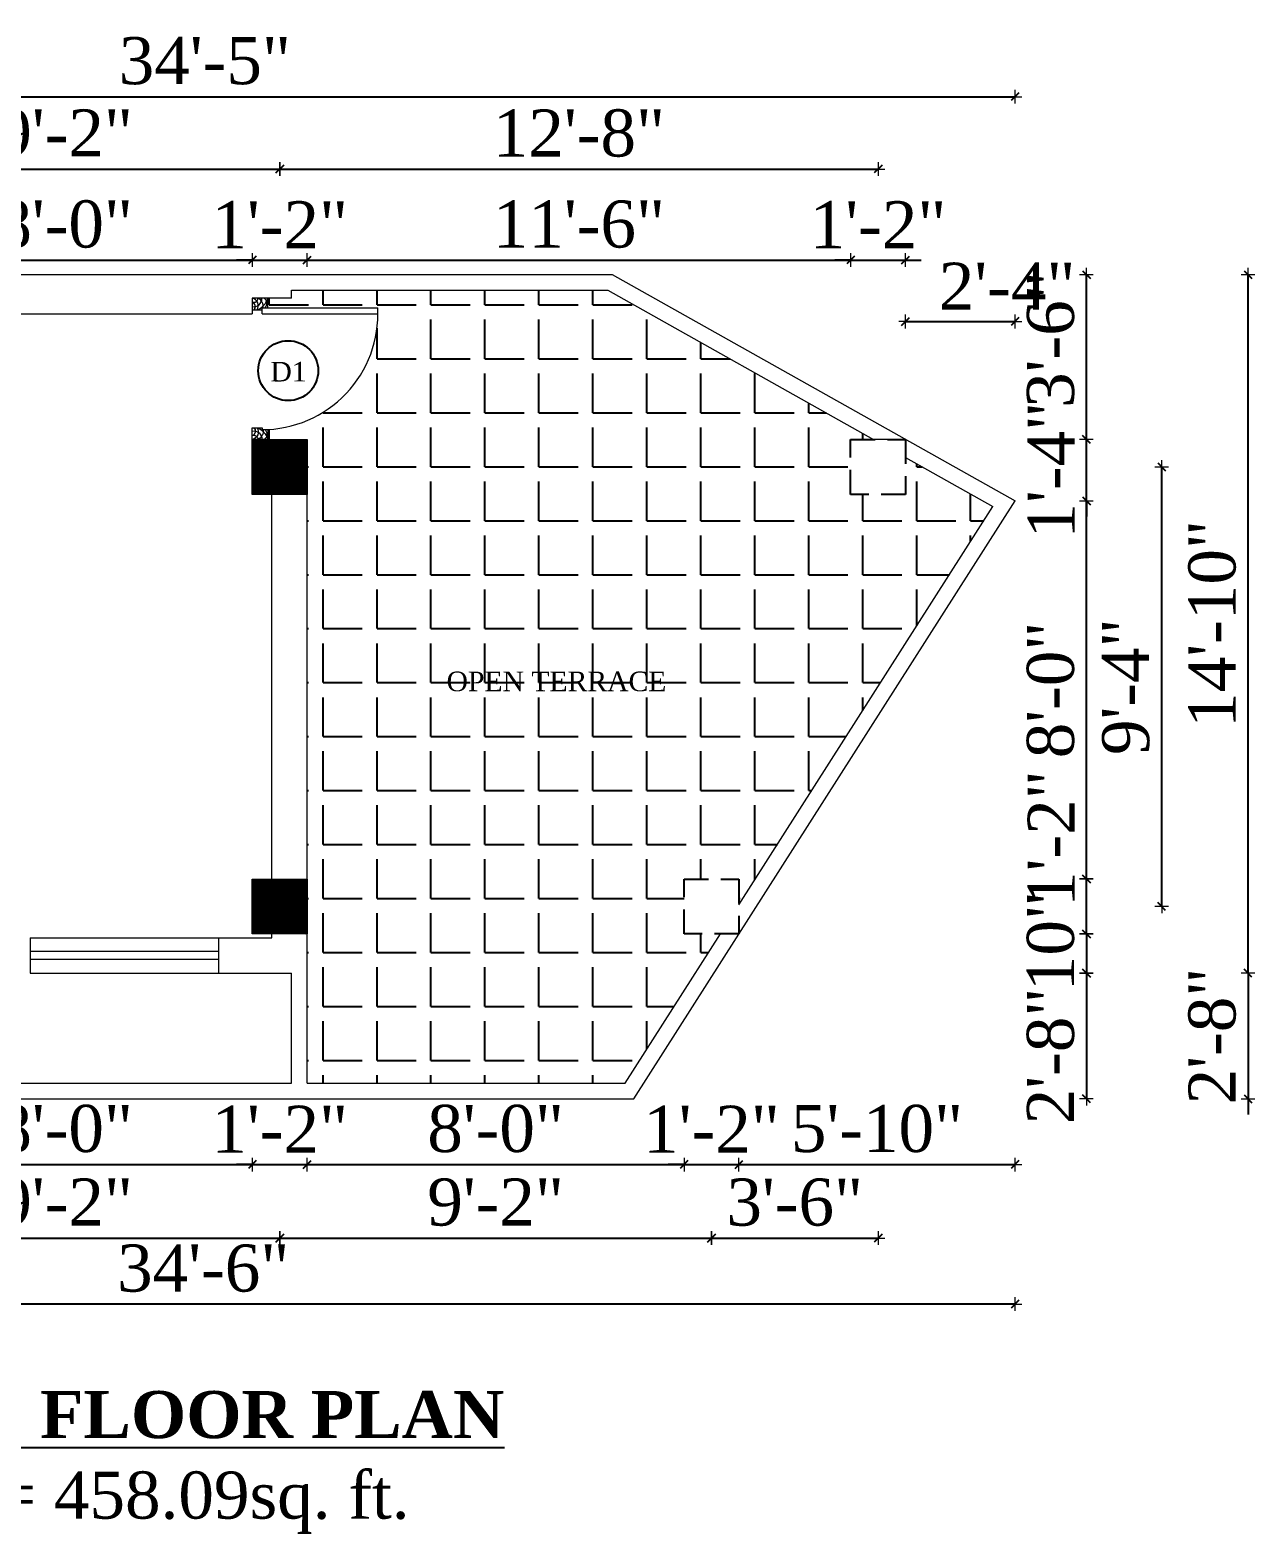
# Model space of a CAD drawing. Header units: inches. Extents: x 4069 to 291496, y -47643 to 12535.
# Drawn here: x 30146 to 30458.1, y 3113.9 to 3497.1 of the extents above; entities that cross this region are included whole.
import ezdxf

# ---------------------------------------------------------------- set-up
doc = ezdxf.new("R2010")
doc.units = ezdxf.units.IN
doc.header["$LTSCALE"] = 5
doc.header["$MEASUREMENT"] = 0
doc.linetypes.add('HIDDEN', pattern=[0.375, 0.25, -0.125])
for name, color, linetype, lineweight in [('A-WALL', 7, 'Continuous', 9), ('Dimension', 7, 'Continuous', 18), ('DOOR', 62, 'Continuous', 0)]:
    doc.layers.add(name, color=color, linetype=linetype, lineweight=lineweight)
doc.layers.add('dim line', color=7, linetype='Continuous', lineweight=15, true_color=0xfab2b2)
doc.layers.add('TEXT', color=6, linetype='Continuous')
doc.layers.add('WALL', color=7, linetype='Continuous')
doc.styles.add('ordinary', font='times.ttf')
doc.dimstyles.new('Copy of 96', dxfattribs={"dimtxt": 7, "dimasz": 4, "dimexe": 0.5, "dimexo": 0.5, "dimgap": 3, "dimtad": 1, "dimdec": 1, "dimzin": 11, "dimdsep": 46, "dimlunit": 4, "dimtxsty": 'ordinary', "dimblk": 'OBLIQUE', "dimcen": 0.09, "dimse1": 1, "dimse2": 1, "dimclrt": 6, "dimazin": 0, "dimtfac": 1, "dimtdec": 1, "dimtix": 1, "dimtmove": 2, "dimatfit": 3, "dimldrblk": 'leader', "dimfxl": 0.5, "dimfxlon": 1, "dimtolj": 1, "dimtzin": 0, "dimarcsym": 0})
pattern_1 = [(45, (5670.89868, 1777.10564), (-0.08838834765, 0.08838834765), [])]

# ---------------------------------------------------------------- blocks, each defined once
blk = doc.blocks.new('oblique')
at = {"color": 0, "lineweight": -2}
blk.add_line((0.25, 0.25), (-0.25, -0.25), dxfattribs=at)
at = {"layer": 'dim line', "lineweight": 9}
for p, q in [((-0.4375, 0), (0.4375, 0)), ((0, 0.4375), (0, -0.4375))]:
    blk.add_line(p, q, dxfattribs=at)
blk = doc.blocks.new('*D662')
at = {"layer": 'A-WALL', "color": 0, "lineweight": -2, "ltscale": 5, "transparency": 16777216}
blk.add_line((30106.98, 3208.07), (30202.6, 3208.07), dxfattribs=at)
at = {"layer": 'Defpoints', "color": 0, "ltscale": 5, "transparency": 16777216}
for p in [(30106.98, 3266.83, -58.17), (30202.6, 3266.83, -58.17), (30202.6, 3208.07)]:
    blk.add_point(p, dxfattribs=at)
at = {"layer": 'A-WALL', "color": 0, "lineweight": -2, "ltscale": 5, "transparency": 16777216, "xscale": 4, "yscale": 4, "zscale": 4, "rotation": 180}
blk.add_blockref('oblique', (30106.98, 3208.07), dxfattribs=at)
at = {"layer": 'A-WALL', "color": 0, "lineweight": -2, "ltscale": 5, "transparency": 16777216, "xscale": 4, "yscale": 4, "zscale": 4}
blk.add_blockref('oblique', (30202.6, 3208.07), dxfattribs=at)
at = {"layer": 'A-WALL', "color": 6, "ltscale": 5, "transparency": 16777216, "insert": (30154.79, 3217.17), "char_height": 12, "attachment_point": 5, "style": 'ordinary'}
blk.add_mtext('\\A1;8\'-0"', dxfattribs=at)
blk = doc.blocks.new('_OBLIQUE')
at = {"color": 0, "linetype": 'ByBlock'}
blk.add_line((-0.5, -0.5), (0.5, 0.5), dxfattribs=at)
blk = doc.blocks.new('leader')
at = {"layer": 'Dimension'}
for p, q in [((0, -4.328), (0, 4.328)), ((-4.424, 0), (4.424, 0))]:
    blk.add_line(p, q, dxfattribs=at)
blk = doc.blocks.new('*D663')
at = {"layer": 'A-WALL', "color": 0, "lineweight": -2, "ltscale": 5, "transparency": 16777216}
for p, q in [((30202.6, 3208.07), (30198.6, 3208.07)), ((30202.6, 3208.07), (30216.6, 3208.07)), ((30216.6, 3208.07), (30220.6, 3208.07))]:
    blk.add_line(p, q, dxfattribs=at)
at = {"layer": 'Defpoints', "color": 0, "ltscale": 5, "transparency": 16777216}
for p in [(30202.6, 3266.83, -58.17), (30216.6, 3266.83, -58.17), (30216.6, 3208.07)]:
    blk.add_point(p, dxfattribs=at)
at = {"layer": 'A-WALL', "color": 0, "lineweight": -2, "ltscale": 5, "transparency": 16777216, "xscale": 4, "yscale": 4, "zscale": 4}
blk.add_blockref('oblique', (30202.6, 3208.07), dxfattribs=at)
at = {"layer": 'A-WALL', "color": 0, "lineweight": -2, "ltscale": 5, "transparency": 16777216, "xscale": 4, "yscale": 4, "zscale": 4, "rotation": 180}
blk.add_blockref('oblique', (30216.6, 3208.07), dxfattribs=at)
at = {"layer": 'A-WALL', "color": 6, "ltscale": 5, "transparency": 16777216, "insert": (30209.6, 3217.07), "char_height": 12, "attachment_point": 5, "style": 'ordinary'}
blk.add_mtext('\\A1;1\'-2"', dxfattribs=at)
blk = doc.blocks.new('*D664')
at = {"layer": 'A-WALL', "color": 0, "lineweight": -2, "ltscale": 5, "transparency": 16777216}
blk.add_line((30216.6, 3208.07), (30312.6, 3208.07), dxfattribs=at)
at = {"layer": 'Defpoints', "color": 0, "ltscale": 5, "transparency": 16777216}
for p in [(30216.6, 3266.83, -58.17), (30312.6, 3266.83), (30312.6, 3208.07)]:
    blk.add_point(p, dxfattribs=at)
at = {"layer": 'A-WALL', "color": 0, "lineweight": -2, "ltscale": 5, "transparency": 16777216, "xscale": 4, "yscale": 4, "zscale": 4, "rotation": 180}
blk.add_blockref('oblique', (30216.6, 3208.07), dxfattribs=at)
at = {"layer": 'A-WALL', "color": 0, "lineweight": -2, "ltscale": 5, "transparency": 16777216, "xscale": 4, "yscale": 4, "zscale": 4}
blk.add_blockref('oblique', (30312.6, 3208.07), dxfattribs=at)
at = {"layer": 'A-WALL', "color": 6, "ltscale": 5, "transparency": 16777216, "insert": (30264.6, 3217.17), "char_height": 12, "attachment_point": 5, "style": 'ordinary'}
blk.add_mtext('\\A1;8\'-0"', dxfattribs=at)
blk = doc.blocks.new('*D665')
at = {"layer": 'A-WALL', "color": 0, "lineweight": -2, "ltscale": 5, "transparency": 16777216}
for p, q in [((30312.6, 3208.07), (30308.6, 3208.07)), ((30312.6, 3208.07), (30326.6, 3208.07)), ((30326.6, 3208.07), (30330.6, 3208.07))]:
    blk.add_line(p, q, dxfattribs=at)
at = {"layer": 'Defpoints', "color": 0, "ltscale": 5, "transparency": 16777216}
for p in [(30312.6, 3266.83), (30326.6, 3266.83, -58.17), (30326.6, 3208.07)]:
    blk.add_point(p, dxfattribs=at)
at = {"layer": 'A-WALL', "color": 0, "lineweight": -2, "ltscale": 5, "transparency": 16777216, "xscale": 4, "yscale": 4, "zscale": 4}
blk.add_blockref('oblique', (30312.6, 3208.07), dxfattribs=at)
at = {"layer": 'A-WALL', "color": 0, "lineweight": -2, "ltscale": 5, "transparency": 16777216, "xscale": 4, "yscale": 4, "zscale": 4, "rotation": 180}
blk.add_blockref('oblique', (30326.6, 3208.07), dxfattribs=at)
at = {"layer": 'A-WALL', "color": 6, "ltscale": 5, "transparency": 16777216, "insert": (30319.6, 3217.07), "char_height": 12, "attachment_point": 5, "style": 'ordinary'}
blk.add_mtext('\\A1;1\'-2"', dxfattribs=at)
blk = doc.blocks.new('*D666')
at = {"layer": 'A-WALL', "color": 0, "lineweight": -2, "ltscale": 5, "transparency": 16777216}
blk.add_line((30099.98, 3189.32), (30209.6, 3189.32), dxfattribs=at)
at = {"layer": 'Defpoints', "color": 0, "ltscale": 5, "transparency": 16777216}
for p in [(30099.98, 3273.83, -58.17), (30209.6, 3273.83, -58.17), (30209.6, 3189.32)]:
    blk.add_point(p, dxfattribs=at)
at = {"layer": 'A-WALL', "color": 0, "lineweight": -2, "ltscale": 5, "transparency": 16777216, "xscale": 4, "yscale": 4, "zscale": 4, "rotation": 180}
blk.add_blockref('oblique', (30099.98, 3189.32), dxfattribs=at)
at = {"layer": 'A-WALL', "color": 0, "lineweight": -2, "ltscale": 5, "transparency": 16777216, "xscale": 4, "yscale": 4, "zscale": 4}
blk.add_blockref('oblique', (30209.6, 3189.32), dxfattribs=at)
at = {"layer": 'A-WALL', "color": 6, "ltscale": 5, "transparency": 16777216, "insert": (30154.79, 3198.44), "char_height": 12, "attachment_point": 5, "style": 'ordinary'}
blk.add_mtext('\\A1;9\'-2"', dxfattribs=at)
blk = doc.blocks.new('*D667')
at = {"layer": 'A-WALL', "color": 0, "lineweight": -2, "ltscale": 5, "transparency": 16777216}
blk.add_line((30209.6, 3189.32), (30319.6, 3189.32), dxfattribs=at)
at = {"layer": 'Defpoints', "color": 0, "ltscale": 5, "transparency": 16777216}
for p in [(30209.6, 3273.83, -58.17), (30319.6, 3273.83, -58.17), (30319.6, 3189.32)]:
    blk.add_point(p, dxfattribs=at)
at = {"layer": 'A-WALL', "color": 0, "lineweight": -2, "ltscale": 5, "transparency": 16777216, "xscale": 4, "yscale": 4, "zscale": 4, "rotation": 180}
blk.add_blockref('oblique', (30209.6, 3189.32), dxfattribs=at)
at = {"layer": 'A-WALL', "color": 0, "lineweight": -2, "ltscale": 5, "transparency": 16777216, "xscale": 4, "yscale": 4, "zscale": 4}
blk.add_blockref('oblique', (30319.6, 3189.32), dxfattribs=at)
at = {"layer": 'A-WALL', "color": 6, "ltscale": 5, "transparency": 16777216, "insert": (30264.6, 3198.44), "char_height": 12, "attachment_point": 5, "style": 'ordinary'}
blk.add_mtext('\\A1;9\'-2"', dxfattribs=at)
blk = doc.blocks.new('*D551')
at = {"layer": 'A-WALL', "color": 0, "lineweight": -2, "ltscale": 5, "transparency": 16777216}
blk.add_line((30396.93, 3172.51), (29983.26, 3172.51), dxfattribs=at)
at = {"layer": 'Defpoints', "color": 0, "ltscale": 5, "transparency": 16777216}
for p in [(30396.93, 3377.17, -58), (29983.26, 3266.83, -58.17), (29983.26, 3172.51)]:
    blk.add_point(p, dxfattribs=at)
at = {"layer": 'A-WALL', "color": 0, "lineweight": -2, "ltscale": 5, "transparency": 16777216, "xscale": 4, "yscale": 4, "zscale": 4, "rotation": 180}
blk.add_blockref('oblique', (29983.26, 3172.51), dxfattribs=at)
at = {"layer": 'A-WALL', "color": 0, "lineweight": -2, "ltscale": 5, "transparency": 16777216, "xscale": 4, "yscale": 4, "zscale": 4}
blk.add_blockref('oblique', (30396.93, 3172.51), dxfattribs=at)
at = {"layer": 'A-WALL', "color": 6, "ltscale": 5, "transparency": 16777216, "insert": (30190.1, 3181.61), "char_height": 12, "attachment_point": 5, "style": 'ordinary'}
blk.add_mtext('\\A1;34\'-6"', dxfattribs=at)
blk = doc.blocks.new('*D670')
at = {"layer": 'A-WALL', "color": 0, "lineweight": -2, "ltscale": 5, "transparency": 16777216}
blk.add_line((30106.98, 3438.54), (30202.6, 3438.54), dxfattribs=at)
at = {"layer": 'Defpoints', "color": 0, "ltscale": 5, "transparency": 16777216}
for p in [(30202.6, 3438.54), (30106.98, 3392.83, -58.17), (30202.6, 3392.83, -58.17)]:
    blk.add_point(p, dxfattribs=at)
at = {"layer": 'A-WALL', "color": 0, "lineweight": -2, "ltscale": 5, "transparency": 16777216, "xscale": 4, "yscale": 4, "zscale": 4, "rotation": 180}
blk.add_blockref('oblique', (30106.98, 3438.54), dxfattribs=at)
at = {"layer": 'A-WALL', "color": 0, "lineweight": -2, "ltscale": 5, "transparency": 16777216, "xscale": 4, "yscale": 4, "zscale": 4}
blk.add_blockref('oblique', (30202.6, 3438.54), dxfattribs=at)
at = {"layer": 'A-WALL', "color": 6, "ltscale": 5, "transparency": 16777216, "insert": (30154.79, 3447.64), "char_height": 12, "attachment_point": 5, "style": 'ordinary'}
blk.add_mtext('\\A1;8\'-0"', dxfattribs=at)
blk = doc.blocks.new('*D671')
at = {"layer": 'A-WALL', "color": 0, "lineweight": -2, "ltscale": 5, "transparency": 16777216}
for p, q in [((30202.6, 3438.54), (30198.6, 3438.54)), ((30202.6, 3438.54), (30216.6, 3438.54)), ((30216.6, 3438.54), (30220.6, 3438.54))]:
    blk.add_line(p, q, dxfattribs=at)
at = {"layer": 'Defpoints', "color": 0, "ltscale": 5, "transparency": 16777216}
for p in [(30216.6, 3438.54), (30202.6, 3392.83, -58.17), (30216.6, 3392.83, -58.17)]:
    blk.add_point(p, dxfattribs=at)
at = {"layer": 'A-WALL', "color": 0, "lineweight": -2, "ltscale": 5, "transparency": 16777216, "xscale": 4, "yscale": 4, "zscale": 4}
blk.add_blockref('oblique', (30202.6, 3438.54), dxfattribs=at)
at = {"layer": 'A-WALL', "color": 0, "lineweight": -2, "ltscale": 5, "transparency": 16777216, "xscale": 4, "yscale": 4, "zscale": 4, "rotation": 180}
blk.add_blockref('oblique', (30216.6, 3438.54), dxfattribs=at)
at = {"layer": 'A-WALL', "color": 6, "ltscale": 5, "transparency": 16777216, "insert": (30209.6, 3447.54), "char_height": 12, "attachment_point": 5, "style": 'ordinary'}
blk.add_mtext('\\A1;1\'-2"', dxfattribs=at)
blk = doc.blocks.new('*D553')
at = {"layer": 'A-WALL', "color": 0, "lineweight": -2, "ltscale": 5, "transparency": 16777216}
blk.add_line((30216.6, 3438.54), (30355.05, 3438.54), dxfattribs=at)
at = {"layer": 'Defpoints', "color": 0, "ltscale": 5, "transparency": 16777216}
for p in [(30355.05, 3438.54), (30216.6, 3392.83, -58.17), (30355.05, 3392.83, -58.17)]:
    blk.add_point(p, dxfattribs=at)
at = {"layer": 'A-WALL', "color": 0, "lineweight": -2, "ltscale": 5, "transparency": 16777216, "xscale": 4, "yscale": 4, "zscale": 4, "rotation": 180}
blk.add_blockref('oblique', (30216.6, 3438.54), dxfattribs=at)
at = {"layer": 'A-WALL', "color": 0, "lineweight": -2, "ltscale": 5, "transparency": 16777216, "xscale": 4, "yscale": 4, "zscale": 4}
blk.add_blockref('oblique', (30355.05, 3438.54), dxfattribs=at)
at = {"layer": 'A-WALL', "color": 6, "ltscale": 5, "transparency": 16777216, "insert": (30285.82, 3447.64), "char_height": 12, "attachment_point": 5, "style": 'ordinary'}
blk.add_mtext('\\A1;11\'-6"', dxfattribs=at)
blk = doc.blocks.new('*D672')
at = {"layer": 'A-WALL', "color": 0, "lineweight": -2, "ltscale": 5, "transparency": 16777216}
for p, q in [((30355.05, 3438.54), (30351.05, 3438.54)), ((30355.05, 3438.54), (30369.05, 3438.54)), ((30369.05, 3438.54), (30373.05, 3438.54))]:
    blk.add_line(p, q, dxfattribs=at)
at = {"layer": 'Defpoints', "color": 0, "ltscale": 5, "transparency": 16777216}
for p in [(30369.05, 3438.54), (30355.05, 3392.83, -58.17), (30369.05, 3392.83, -58.17)]:
    blk.add_point(p, dxfattribs=at)
at = {"layer": 'A-WALL', "color": 0, "lineweight": -2, "ltscale": 5, "transparency": 16777216, "xscale": 4, "yscale": 4, "zscale": 4}
blk.add_blockref('oblique', (30355.05, 3438.54), dxfattribs=at)
at = {"layer": 'A-WALL', "color": 0, "lineweight": -2, "ltscale": 5, "transparency": 16777216, "xscale": 4, "yscale": 4, "zscale": 4, "rotation": 180}
blk.add_blockref('oblique', (30369.05, 3438.54), dxfattribs=at)
at = {"layer": 'A-WALL', "color": 6, "ltscale": 5, "transparency": 16777216, "insert": (30362.05, 3447.54), "char_height": 12, "attachment_point": 5, "style": 'ordinary'}
blk.add_mtext('\\A1;1\'-2"', dxfattribs=at)
blk = doc.blocks.new('*D673')
at = {"layer": 'A-WALL', "color": 0, "lineweight": -2, "ltscale": 5, "transparency": 16777216}
blk.add_line((30099.98, 3461.73), (30209.6, 3461.73), dxfattribs=at)
at = {"layer": 'Defpoints', "color": 0, "ltscale": 5, "transparency": 16777216}
for p in [(30209.6, 3461.73), (30099.98, 3385.83, -58.17), (30209.6, 3385.83, -58.17)]:
    blk.add_point(p, dxfattribs=at)
at = {"layer": 'A-WALL', "color": 0, "lineweight": -2, "ltscale": 5, "transparency": 16777216, "xscale": 4, "yscale": 4, "zscale": 4, "rotation": 180}
blk.add_blockref('oblique', (30099.98, 3461.73), dxfattribs=at)
at = {"layer": 'A-WALL', "color": 0, "lineweight": -2, "ltscale": 5, "transparency": 16777216, "xscale": 4, "yscale": 4, "zscale": 4}
blk.add_blockref('oblique', (30209.6, 3461.73), dxfattribs=at)
at = {"layer": 'A-WALL', "color": 6, "ltscale": 5, "transparency": 16777216, "insert": (30154.79, 3470.85), "char_height": 12, "attachment_point": 5, "style": 'ordinary'}
blk.add_mtext('\\A1;9\'-2"', dxfattribs=at)
blk = doc.blocks.new('*D674')
at = {"layer": 'A-WALL', "color": 0, "lineweight": -2, "ltscale": 5, "transparency": 16777216}
blk.add_line((30209.6, 3461.73), (30362.05, 3461.73), dxfattribs=at)
at = {"layer": 'Defpoints', "color": 0, "ltscale": 5, "transparency": 16777216}
for p in [(30362.05, 3461.73), (30209.6, 3385.83, -58.17), (30362.05, 3385.83, -58.17)]:
    blk.add_point(p, dxfattribs=at)
at = {"layer": 'A-WALL', "color": 0, "lineweight": -2, "ltscale": 5, "transparency": 16777216, "xscale": 4, "yscale": 4, "zscale": 4, "rotation": 180}
blk.add_blockref('oblique', (30209.6, 3461.73), dxfattribs=at)
at = {"layer": 'A-WALL', "color": 0, "lineweight": -2, "ltscale": 5, "transparency": 16777216, "xscale": 4, "yscale": 4, "zscale": 4}
blk.add_blockref('oblique', (30362.05, 3461.73), dxfattribs=at)
at = {"layer": 'A-WALL', "color": 6, "ltscale": 5, "transparency": 16777216, "insert": (30285.82, 3470.83), "char_height": 12, "attachment_point": 5, "style": 'ordinary'}
blk.add_mtext('\\A1;12\'-8"', dxfattribs=at)
blk = doc.blocks.new('*D555')
at = {"layer": 'A-WALL', "color": 0, "lineweight": -2, "ltscale": 5, "transparency": 16777216}
blk.add_line((29984.09, 3480.16), (30396.93, 3480.16), dxfattribs=at)
at = {"layer": 'Defpoints', "color": 0, "ltscale": 5, "transparency": 16777216}
for p in [(30396.93, 3480.16), (29984.09, 3392.83, -58.17), (30396.93, 3377.17, -58)]:
    blk.add_point(p, dxfattribs=at)
at = {"layer": 'A-WALL', "color": 0, "lineweight": -2, "ltscale": 5, "transparency": 16777216, "xscale": 4, "yscale": 4, "zscale": 4, "rotation": 180}
blk.add_blockref('oblique', (29984.09, 3480.16), dxfattribs=at)
at = {"layer": 'A-WALL', "color": 0, "lineweight": -2, "ltscale": 5, "transparency": 16777216, "xscale": 4, "yscale": 4, "zscale": 4}
blk.add_blockref('oblique', (30396.93, 3480.16), dxfattribs=at)
at = {"layer": 'A-WALL', "color": 6, "ltscale": 5, "transparency": 16777216, "insert": (30190.51, 3489.27), "char_height": 12, "attachment_point": 5, "style": 'ordinary'}
blk.add_mtext('\\A1;34\'-5"', dxfattribs=at)
blk = doc.blocks.new('*D653')
at = {"layer": 'A-WALL', "color": 0, "lineweight": -2, "ltscale": 5, "transparency": 16777216}
blk.add_line((30369.05, 3422.88), (30396.93, 3422.88), dxfattribs=at)
at = {"layer": 'Defpoints', "color": 0, "ltscale": 5, "transparency": 16777216}
for p in [(30396.93, 3422.88), (30369.05, 3392.83, -58.17), (30396.93, 3377.17)]:
    blk.add_point(p, dxfattribs=at)
at = {"layer": 'A-WALL', "color": 0, "lineweight": -2, "ltscale": 5, "transparency": 16777216, "xscale": 4, "yscale": 4, "zscale": 4, "rotation": 180}
blk.add_blockref('oblique', (30369.05, 3422.88), dxfattribs=at)
at = {"layer": 'A-WALL', "color": 0, "lineweight": -2, "ltscale": 5, "transparency": 16777216, "xscale": 4, "yscale": 4, "zscale": 4}
blk.add_blockref('oblique', (30396.93, 3422.88), dxfattribs=at)
at = {"layer": 'A-WALL', "color": 6, "ltscale": 5, "transparency": 16777216, "insert": (30394.93, 3431.88), "char_height": 12, "attachment_point": 5, "style": 'ordinary'}
blk.add_mtext('\\A1;2\'-4"', dxfattribs=at)
blk = doc.blocks.new('*D654')
at = {"layer": 'A-WALL', "color": 0, "lineweight": -2, "ltscale": 5, "transparency": 16777216}
blk.add_line((30326.6, 3208.07), (30396.93, 3208.07), dxfattribs=at)
at = {"layer": 'Defpoints', "color": 0, "ltscale": 5, "transparency": 16777216}
for p in [(30396.93, 3377.17, -116.34), (30326.6, 3266.83, -58.17), (30396.93, 3208.07)]:
    blk.add_point(p, dxfattribs=at)
at = {"layer": 'A-WALL', "color": 0, "lineweight": -2, "ltscale": 5, "transparency": 16777216, "xscale": 4, "yscale": 4, "zscale": 4, "rotation": 180}
blk.add_blockref('oblique', (30326.6, 3208.07), dxfattribs=at)
at = {"layer": 'A-WALL', "color": 0, "lineweight": -2, "ltscale": 5, "transparency": 16777216, "xscale": 4, "yscale": 4, "zscale": 4}
blk.add_blockref('oblique', (30396.93, 3208.07), dxfattribs=at)
at = {"layer": 'A-WALL', "color": 6, "ltscale": 5, "transparency": 16777216, "insert": (30361.77, 3217.17), "char_height": 12, "attachment_point": 5, "style": 'ordinary'}
blk.add_mtext('\\A1;5\'-10"', dxfattribs=at)
blk = doc.blocks.new('*D540')
at = {"layer": 'A-WALL', "color": 0, "lineweight": -2, "ltscale": 5, "transparency": 16777216}
blk.add_line((30415.14, 3266.83), (30415.14, 3280.83), dxfattribs=at)
at = {"layer": 'Defpoints', "color": 0, "ltscale": 5, "transparency": 16777216}
for p in [(30326.6, 3280.83, -58.17), (30415.14, 3280.83), (30326.6, 3266.83, -58.17)]:
    blk.add_point(p, dxfattribs=at)
at = {"layer": 'A-WALL', "color": 0, "lineweight": -2, "ltscale": 5, "transparency": 16777216, "xscale": 4, "yscale": 4, "zscale": 4}
for p, rotation in [((30415.14, 3280.83), 90), ((30415.14, 3266.83), 270)]:
    blk.add_blockref('oblique', p, dxfattribs=dict(at, rotation=rotation))
at = {"layer": 'A-WALL', "color": 6, "ltscale": 5, "transparency": 16777216, "insert": (30406.14, 3291.13), "char_height": 12, "attachment_point": 5, "rotation": 90, "style": 'ordinary'}
blk.add_mtext('\\A1;1\'-2"', dxfattribs=at)
blk = doc.blocks.new('*D541')
at = {"layer": 'A-WALL', "color": 0, "lineweight": -2, "ltscale": 5, "transparency": 16777216}
blk.add_line((30456.31, 3256.83), (30456.31, 3434.83), dxfattribs=at)
at = {"layer": 'Defpoints', "color": 0, "ltscale": 5, "transparency": 16777216}
for p in [(30294.27, 3434.83, -58.17), (30456.31, 3434.83), (30320.22, 3256.83, -58.17)]:
    blk.add_point(p, dxfattribs=at)
at = {"layer": 'A-WALL', "color": 0, "lineweight": -2, "ltscale": 5, "transparency": 16777216, "xscale": 4, "yscale": 4, "zscale": 4}
for p, rotation in [((30456.31, 3434.83), 90), ((30456.31, 3256.83), 270)]:
    blk.add_blockref('oblique', p, dxfattribs=dict(at, rotation=rotation))
at = {"layer": 'A-WALL', "color": 6, "ltscale": 5, "transparency": 16777216, "insert": (30447.21, 3345.83), "char_height": 12, "attachment_point": 5, "rotation": 90, "style": 'ordinary'}
blk.add_mtext('\\A1;14\'-10"', dxfattribs=at)
blk = doc.blocks.new('*D542')
at = {"layer": 'A-WALL', "color": 0, "lineweight": -2, "ltscale": 5, "transparency": 16777216}
blk.add_line((30415.14, 3280.83), (30415.14, 3377.17), dxfattribs=at)
at = {"layer": 'Defpoints', "color": 0, "ltscale": 5, "transparency": 16777216}
for p in [(30396.93, 3377.17, -116.34), (30415.14, 3377.17), (30326.6, 3280.83, -58.17)]:
    blk.add_point(p, dxfattribs=at)
at = {"layer": 'A-WALL', "color": 0, "lineweight": -2, "ltscale": 5, "transparency": 16777216, "xscale": 4, "yscale": 4, "zscale": 4}
for p, rotation in [((30415.14, 3377.17), 90), ((30415.14, 3280.83), 270)]:
    blk.add_blockref('oblique', p, dxfattribs=dict(at, rotation=rotation))
at = {"layer": 'A-WALL', "color": 6, "ltscale": 5, "transparency": 16777216, "insert": (30406.04, 3329), "char_height": 12, "attachment_point": 5, "rotation": 90, "style": 'ordinary'}
blk.add_mtext('\\A1;8\'-0"', dxfattribs=at)
blk = doc.blocks.new('*D543')
at = {"layer": 'A-WALL', "color": 0, "lineweight": -2, "ltscale": 5, "transparency": 16777216}
for p, q in [((30415.14, 3392.83), (30415.14, 3396.83)), ((30415.14, 3377.17), (30415.14, 3392.83)), ((30415.14, 3377.17), (30415.14, 3373.17))]:
    blk.add_line(p, q, dxfattribs=at)
at = {"layer": 'Defpoints', "color": 0, "ltscale": 5, "transparency": 16777216}
for p in [(30369.05, 3392.83, -58.17), (30415.14, 3392.83), (30396.93, 3377.17, -116.34)]:
    blk.add_point(p, dxfattribs=at)
at = {"layer": 'A-WALL', "color": 0, "lineweight": -2, "ltscale": 5, "transparency": 16777216, "xscale": 4, "yscale": 4, "zscale": 4}
for p, rotation in [((30415.14, 3392.83), 270), ((30415.14, 3377.17), 90)]:
    blk.add_blockref('oblique', p, dxfattribs=dict(at, rotation=rotation))
at = {"layer": 'A-WALL', "color": 6, "ltscale": 5, "transparency": 16777216, "insert": (30406.14, 3385), "char_height": 12, "attachment_point": 5, "rotation": 90, "style": 'ordinary'}
blk.add_mtext('\\A1;1\'-4"', dxfattribs=at)
blk = doc.blocks.new('*D544')
at = {"layer": 'A-WALL', "color": 0, "lineweight": -2, "ltscale": 5, "transparency": 16777216}
blk.add_line((30415.14, 3266.83), (30415.14, 3256.83), dxfattribs=at)
at = {"layer": 'Defpoints', "color": 0, "ltscale": 5, "transparency": 16777216}
for p in [(30326.6, 3266.83, -58.17), (30320.22, 3256.83, -58), (30415.14, 3256.83)]:
    blk.add_point(p, dxfattribs=at)
at = {"layer": 'A-WALL', "color": 0, "lineweight": -2, "ltscale": 5, "transparency": 16777216, "xscale": 4, "yscale": 4, "zscale": 4}
for p, rotation in [((30415.14, 3266.83), 90), ((30415.14, 3256.83), 270)]:
    blk.add_blockref('oblique', p, dxfattribs=dict(at, rotation=rotation))
at = {"layer": 'A-WALL', "color": 6, "ltscale": 5, "transparency": 16777216, "insert": (30406.04, 3265.01), "char_height": 12, "attachment_point": 5, "rotation": 90, "style": 'ordinary'}
blk.add_mtext('\\A1;10"', dxfattribs=at)
blk = doc.blocks.new('*D546')
at = {"layer": 'A-WALL', "color": 0, "lineweight": -2, "ltscale": 5, "transparency": 16777216}
blk.add_line((30434.32, 3273.83), (30434.32, 3385.83), dxfattribs=at)
at = {"layer": 'Defpoints', "color": 0, "ltscale": 5, "transparency": 16777216}
for p in [(30362.05, 3385.83, -58.17), (30434.32, 3385.83), (30319.6, 3273.83, -58.17)]:
    blk.add_point(p, dxfattribs=at)
at = {"layer": 'A-WALL', "color": 0, "lineweight": -2, "ltscale": 5, "transparency": 16777216, "xscale": 4, "yscale": 4, "zscale": 4}
for p, rotation in [((30434.32, 3385.83), 90), ((30434.32, 3273.83), 270)]:
    blk.add_blockref('oblique', p, dxfattribs=dict(at, rotation=rotation))
at = {"layer": 'A-WALL', "color": 6, "ltscale": 5, "transparency": 16777216, "insert": (30425.2, 3329.83), "char_height": 12, "attachment_point": 5, "rotation": 90, "style": 'ordinary'}
blk.add_mtext('\\A1;9\'-4"', dxfattribs=at)
blk = doc.blocks.new('*D547')
at = {"layer": 'A-WALL', "color": 0, "lineweight": -2, "ltscale": 5, "transparency": 16777216}
blk.add_line((30415.14, 3392.83), (30415.14, 3434.83), dxfattribs=at)
at = {"layer": 'Defpoints', "color": 0, "ltscale": 5, "transparency": 16777216}
for p in [(30294.27, 3434.83, -58.17), (30415.14, 3434.83), (30369.05, 3392.83, -58.17)]:
    blk.add_point(p, dxfattribs=at)
at = {"layer": 'A-WALL', "color": 0, "lineweight": -2, "ltscale": 5, "transparency": 16777216, "xscale": 4, "yscale": 4, "zscale": 4}
for p, rotation in [((30415.14, 3434.83), 90), ((30415.14, 3392.83), 270)]:
    blk.add_blockref('oblique', p, dxfattribs=dict(at, rotation=rotation))
at = {"layer": 'A-WALL', "color": 6, "ltscale": 5, "transparency": 16777216, "insert": (30406.04, 3418.29), "char_height": 12, "attachment_point": 5, "rotation": 90, "style": 'ordinary'}
blk.add_mtext('\\A1;3\'-6"', dxfattribs=at)
blk = doc.blocks.new('*D657')
at = {"layer": 'A-WALL', "color": 0, "lineweight": -2, "ltscale": 5, "transparency": 16777216}
blk.add_line((30415.14, 3256.83), (30415.14, 3224.83), dxfattribs=at)
at = {"layer": 'Defpoints', "color": 0, "ltscale": 5, "transparency": 16777216}
for p in [(30320.22, 3256.83, -58), (30299.82, 3224.83), (30415.14, 3224.83)]:
    blk.add_point(p, dxfattribs=at)
at = {"layer": 'A-WALL', "color": 0, "lineweight": -2, "ltscale": 5, "transparency": 16777216, "xscale": 4, "yscale": 4, "zscale": 4}
for p, rotation in [((30415.14, 3256.83), 90), ((30415.14, 3224.83), 270)]:
    blk.add_blockref('oblique', p, dxfattribs=dict(at, rotation=rotation))
at = {"layer": 'A-WALL', "color": 6, "ltscale": 5, "transparency": 16777216, "insert": (30406.04, 3235.74), "char_height": 12, "attachment_point": 5, "rotation": 90, "style": 'ordinary'}
blk.add_mtext('\\A1;2\'-8"', dxfattribs=at)
blk = doc.blocks.new('*D548')
at = {"layer": 'A-WALL', "color": 0, "lineweight": -2, "ltscale": 5, "transparency": 16777216}
for p, q in [((30456.31, 3256.83), (30456.31, 3260.83)), ((30456.31, 3256.83), (30456.31, 3224.83)), ((30456.31, 3224.83), (30456.31, 3220.83))]:
    blk.add_line(p, q, dxfattribs=at)
at = {"layer": 'Defpoints', "color": 0, "ltscale": 5, "transparency": 16777216}
for p in [(30320.22, 3256.83, -58.17), (30299.82, 3224.83, -58), (30456.31, 3224.83)]:
    blk.add_point(p, dxfattribs=at)
at = {"layer": 'A-WALL', "color": 0, "lineweight": -2, "ltscale": 5, "transparency": 16777216, "xscale": 4, "yscale": 4, "zscale": 4}
for p, rotation in [((30456.31, 3256.83), 270), ((30456.31, 3224.83), 90)]:
    blk.add_blockref('oblique', p, dxfattribs=dict(at, rotation=rotation))
at = {"layer": 'A-WALL', "color": 6, "ltscale": 5, "transparency": 16777216, "insert": (30447.21, 3240.83), "char_height": 12, "attachment_point": 5, "rotation": 90, "style": 'ordinary'}
blk.add_mtext('\\A1;2\'-8"', dxfattribs=at)
blk = doc.blocks.new('*D658')
at = {"layer": 'A-WALL', "color": 0, "lineweight": -2, "ltscale": 5, "transparency": 16777216}
blk.add_line((30319.6, 3189.32), (30362.05, 3189.32), dxfattribs=at)
at = {"layer": 'Defpoints', "color": 0, "ltscale": 5, "transparency": 16777216}
for p in [(30362.05, 3385.83, -58.17), (30319.6, 3273.83, -58.17), (30362.05, 3189.32)]:
    blk.add_point(p, dxfattribs=at)
at = {"layer": 'A-WALL', "color": 0, "lineweight": -2, "ltscale": 5, "transparency": 16777216, "xscale": 4, "yscale": 4, "zscale": 4, "rotation": 180}
blk.add_blockref('oblique', (30319.6, 3189.32), dxfattribs=at)
at = {"layer": 'A-WALL', "color": 0, "lineweight": -2, "ltscale": 5, "transparency": 16777216, "xscale": 4, "yscale": 4, "zscale": 4}
blk.add_blockref('oblique', (30362.05, 3189.32), dxfattribs=at)
at = {"layer": 'A-WALL', "color": 6, "ltscale": 5, "transparency": 16777216, "insert": (30340.82, 3198.42), "char_height": 12, "attachment_point": 5, "style": 'ordinary'}
blk.add_mtext('\\A1;3\'-6"', dxfattribs=at)
blk = doc.blocks.new('A$C27B36B59')
at = {"layer": 'DOOR'}
for p, q in [((0, 4), (0, 0)), ((2.5, 4), (0, 4)), ((2.5, 2.5), (2.5, 4)), ((0, 0), (3, 0)), ((3, 2.5), (2.5, 2.5)), ((3, 0), (3, 2.5))]:
    blk.add_line(p, q, dxfattribs=at)
for centre, radius, start, end in [((-1.4, -0.54), 4.75, 22.1411, 72.838), ((1.34, 2.09), 1.64, 45.138, 144.8948), ((2.21, 0.3), 2.49, 83.3149, 152.658), ((0.13, 0.37), 2.05, 349.4875, 93.6805), ((1.96, -0.47), 2.01, 58.7447, 166.495), ((-0.06, 0.32), 1.13, 343.542, 86.947), ((2.08, -0.4), 1.17, 38.2816, 160.1519)]:
    blk.add_arc(centre, radius, start, end, dxfattribs=at)
blk = doc.blocks.new('D2')
at = {"layer": 'DOOR'}
for p, q in [((74473.95, 24047.59), (74473.95, 24018.09)), ((74473.95, 24047.59), (74475.45, 24047.59)), ((74475.45, 24047.59), (74475.45, 24018.13))]:
    blk.add_line(p, q, dxfattribs=at)
blk.add_arc((74473.95, 24047.59), 29.5, 180, 272.9146, dxfattribs=at)
at = {"layer": 'DOOR', "xscale": -1, "rotation": 180}
blk.add_blockref('A$C27B36B59', (74441.95, 24050.09), dxfattribs=at)
at = {"layer": 'DOOR', "rotation": 180}
blk.add_blockref('A$C27B36B59', (74477.95, 24050.09), dxfattribs=at)

msp = doc.modelspace()

# ---------------------------------------------------------------- hatches: boundary and pattern name
at = {"layer": 'A-WALL', "ltscale": 5}
h = msp.add_hatch(dxfattribs=at)
h.set_pattern_fill('ANSI31', color=256)
h.set_pattern_definition(pattern_1)
h.paths.add_polyline_path([(30202.59782, 3378.82678), (30216.59782, 3378.82678), (30216.59782, 3392.82678), (30202.59782, 3392.82678)])
h = msp.add_hatch(dxfattribs=at)
h.set_pattern_fill('ANSI31', color=256)
h.set_pattern_definition(pattern_1)
h.paths.add_polyline_path([(30202.59782, 3280.82678), (30202.59782, 3266.82678), (30216.59782, 3266.82678), (30216.59782, 3280.82678)])
at = {"layer": 'WALL', "linetype": 'ByBlock', "ltscale": 5, "true_color": 0xf8991e}
h = msp.add_hatch(dxfattribs=at)
h.set_pattern_fill('ANGLE', color=30, scale=50)
h.set_pattern_definition([(0, (2940.62, 1777.106), (0, 13.75), [10, -3.75]), (90, (2940.62, 1777.106), (-13.75, 8e-16), [10, -3.75])])
h.paths.add_polyline_path([(30391.28838, 3375.74964), (30369.05144, 3388.23905), (30369.05144, 3378.82678), (30355.05144, 3378.82678), (30355.05144, 3392.82678), (30360.88317, 3392.82678), (30293.22557, 3430.82678), (30212.59782, 3430.82678), (30212.59782, 3428.82678), (30206.59782, 3428.82678), (30206.59782, 3426.32678), (30234.55966, 3426.32678, -0.414213562), (30206.59782, 3395.36494), (30206.59782, 3392.82678), (30216.59782, 3392.82678), (30216.59782, 3378.82678), (30216.59782, 3228.82678), (30297.63067, 3228.82678), (30321.85422, 3266.82678), (30312.59782, 3266.82678), (30312.59782, 3280.82678), (30326.59782, 3280.82678), (30326.59782, 3274.26817)])
h.paths.add_polyline_path([(30251.42775, 3325.8718), (30308.68622, 3325.87141), (30308.68629, 3336.54733), (30251.42782, 3336.54772)], flags=24)

# ---------------------------------------------------------------- linework, layer by layer
at = {"layer": 'A-WALL', "ltscale": 5}
for p, q in [((29984.36109, 3434.82678), (30294.272, 3434.82678)), ((30294.272, 3434.82678), (30396.93486, 3377.16601)), ((30212.59782, 3430.82678), (30293.22557, 3430.82678)), ((30212.59782, 3428.82678), (30212.59782, 3430.82678)), ((30293.22557, 3430.82678), (30360.88317, 3392.82678)), ((30212.59782, 3428.82678), (30202.59782, 3428.82678)), ((30202.59782, 3428.82678), (30202.59782, 3424.82678)), ((29993.29599, 3424.82678), (30202.59782, 3424.82678)), ((30369.05144, 3392.82678), (30355.05144, 3392.82678)), ((30355.05144, 3390.36752), (30355.08913, 3390.34635)), ((30369.05144, 3388.23905), (30391.28838, 3375.74964)), ((30207.59782, 3280.82678), (30207.59782, 3378.82678)), ((30216.59782, 3228.82678), (30216.59782, 3378.82678)), ((30299.82442, 3224.82678), (30396.93486, 3377.16601)), ((30326.59782, 3274.26817), (30391.28838, 3375.74964)), ((30145.9767, 3265.82678), (30207.59782, 3265.82678)), ((30145.9767, 3265.82678), (30145.9767, 3256.82678)), ((30193.9767, 3265.82678), (30193.9767, 3256.82678)), ((30207.59782, 3265.82678), (30207.59782, 3266.82678)), ((30297.63067, 3228.82678), (30321.85422, 3266.82678)), ((30297.63067, 3228.82678), (30321.85422, 3266.82678)), ((30193.9767, 3262.32678), (30145.9767, 3262.32678)), ((30193.9767, 3260.32678), (30145.9767, 3260.32678)), ((30145.9767, 3256.82678), (30212.59782, 3256.82678)), ((30212.59782, 3228.82678), (30212.59782, 3256.82678)), ((29987.01615, 3228.82678), (30212.59782, 3228.82678)), ((30216.59782, 3228.82678), (30297.63067, 3228.82678)), ((29982.98995, 3224.82678), (30299.82442, 3224.82678))]:
    msp.add_line(p, q, dxfattribs=at)
at = {"layer": 'A-WALL', "ltscale": 5, "elevation": -58.16904}
for points in [[(30202.59782, 3392.82678), (30216.59782, 3392.82678), (30216.59782, 3378.82678), (30202.59782, 3378.82678)], [(30202.59782, 3280.82678), (30216.59782, 3280.82678), (30216.59782, 3266.82678), (30202.59782, 3266.82678)]]:
    msp.add_lwpolyline(points, close=True, dxfattribs=at)
at = {"layer": 'TEXT'}
msp.add_circle((30211.75647, 3410.35401, -58.16904), 7.64038, dxfattribs=at)
at = {"layer": 'WALL', "color": 2, "linetype": 'HIDDEN', "ltscale": 5, "elevation": -58.16904}
for points in [[(30355.05144, 3392.82678), (30369.05144, 3392.82678), (30369.05144, 3378.82678), (30355.05144, 3378.82678)], [(30312.59782, 3280.82678), (30326.59782, 3280.82678), (30326.59782, 3266.82678), (30312.59782, 3266.82678)]]:
    msp.add_lwpolyline(points, close=True, dxfattribs=at)

# ---------------------------------------------------------------- block references
at = {"layer": 'WALL', "color": 2, "linetype": 'ByBlock', "rotation": 90.00000000019513}
msp.add_blockref('D2', (54252.68573, -71049.12444, -58.16904), dxfattribs=at)

# ---------------------------------------------------------------- texts
at = {"layer": 'TEXT', "style": 'ordinary'}
msp.add_text('D1', height=5, dxfattribs=at).set_placement((30207.2159, 3407.59759, -58.16904))
at = {"layer": 'TEXT', "insert": (30280.10206, 3328.60683), "char_height": 5, "attachment_point": 8, "rotation": 359.9996119, "style": 'ordinary'}
msp.add_mtext_dynamic_manual_height_columns('OPEN TERRACE', width=101.5687276, gutter_width=1720.71691, heights=[0], dxfattribs=at)
at = {"layer": 'TEXT', "char_height": 12, "width": 219.8150831, "attachment_point": 8, "rotation": 359.9996119, "style": 'ordinary'}
for s, insert in [('{\\fTimes New Roman|b1|i0|c0|p18;\\LFOURTH FLOOR PLAN}', (30166.63031, 3138.18851)), ('AREA = 458.09sq. ft.', (30163.04554, 3113.94775))]:
    msp.add_mtext(s, dxfattribs=dict(at, insert=insert))

# ---------------------------------------------------------------- dimensions: what is measured, and where the dimension line sits
at = {"layer": 'A-WALL', "ltscale": 5}
for base, p1, p2, picture, middle in [((30396.93486, 3480.16188), (29984.08686, 3392.82678, -58.16904), (30396.93486, 3377.16601, -58), '*D555', (30190.51086, 3489.26571)), ((30209.59782, 3461.72908), (30099.9767, 3385.82678, -58.16904), (30209.59782, 3385.82678, -58.16904), '*D673', (30154.78726, 3470.85021)), ((30362.05144, 3461.72908), (30209.59782, 3385.82678, -58.16904), (30362.05144, 3385.82678, -58.16904), '*D674', (30285.82463, 3470.8329)), ((30202.59782, 3438.5359), (30106.9767, 3392.82678, -58.16904), (30202.59782, 3392.82678, -58.16904), '*D670', (30154.78726, 3447.63972)), ((30216.59782, 3438.5359), (30202.59782, 3392.82678, -58.16904), (30216.59782, 3392.82678, -58.16904), '*D671', (30209.59782, 3447.5359)), ((30355.05144, 3438.5359), (30216.59782, 3392.82678, -58.16904), (30355.05144, 3392.82678, -58.16904), '*D553', (30285.82463, 3447.63972)), ((30369.05144, 3438.5359), (30355.05144, 3392.82678, -58.16904), (30369.05144, 3392.82678, -58.16904), '*D672', (30362.05144, 3447.5359)), ((30362.05144, 3189.3174), (30319.59782, 3273.82678, -58.16904), (30362.05144, 3385.82678, -58.16904), '*D658', (30340.82463, 3198.42122)), ((29983.26418, 3172.51014), (30396.93486, 3377.16601, -58), (29983.26418, 3266.82678, -58.16904), '*D551', (30190.09952, 3181.61396)), ((30396.93486, 3208.07019), (30326.59782, 3266.82678, -58.16904), (30396.93486, 3377.16601, -116.33808), '*D654', (30361.76634, 3217.17401)), ((30209.59782, 3189.3174), (30099.9767, 3273.82678, -58.16904), (30209.59782, 3273.82678, -58.16904), '*D666', (30154.78726, 3198.43852)), ((30319.59782, 3189.3174), (30209.59782, 3273.82678, -58.16904), (30319.59782, 3273.82678, -58.16904), '*D667', (30264.59782, 3198.43852)), ((30202.59782, 3208.07019), (30106.9767, 3266.82678, -58.16904), (30202.59782, 3266.82678, -58.16904), '*D662', (30154.78726, 3217.17401)), ((30216.59782, 3208.07019), (30202.59782, 3266.82678, -58.16904), (30216.59782, 3266.82678, -58.16904), '*D663', (30209.59782, 3217.07019)), ((30312.59782, 3208.07019), (30216.59782, 3266.82678, -58.16904), (30312.59782, 3266.82678), '*D664', (30264.59782, 3217.17401)), ((30326.59782, 3208.07019), (30312.59782, 3266.82678), (30326.59782, 3266.82678, -58.16904), '*D665', (30319.59782, 3217.07019))]:
    dim = msp.add_linear_dim(base=base, p1=p1, p2=p2, dimstyle='Copy of 96', override={"dimtxt": 12, "dimdec": 0, "dimblk": 'oblique', "dimtdec": 0, "dimarcsym": 1}, dxfattribs=at)
    dim.commit()
    dim.dimension.update_dxf_attribs({"geometry": picture, "text_midpoint": middle})
dim = msp.add_linear_dim(base=(30396.93486, 3422.87514), p1=(30369.05144, 3392.82678, -58.16904), p2=(30396.93486, 3377.16601), dimstyle='Copy of 96', override={"dimtxt": 12, "dimdec": 0, "dimblk": 'oblique', "dimtdec": 0, "dimarcsym": 1}, dxfattribs=at)
dim.commit()
dim.dimension.update_dxf_attribs({"geometry": '*D653', "text_midpoint": (30394.92677, 3431.87514), "dimtype": 160})
for base, p1, p2, picture, middle in [((30456.31332, 3434.82678), (30320.2232, 3256.82678, -58.16904), (30294.272, 3434.82678, -58.16904), '*D541', (30447.2095, 3345.82678)), ((30415.14408, 3392.82678), (30396.93486, 3377.16601, -116.33808), (30369.05144, 3392.82678, -58.16904), '*D543', (30406.14408, 3384.9964)), ((30434.31935, 3385.82678), (30319.59782, 3273.82678, -58.16904), (30362.05144, 3385.82678, -58.16904), '*D546', (30425.19822, 3329.82678)), ((30415.14408, 3377.16601), (30326.59782, 3280.82678, -58.16904), (30396.93486, 3377.16601, -116.33808), '*D542', (30406.04026, 3328.9964)), ((30456.31332, 3224.82678), (30320.2232, 3256.82678, -58.16904), (30299.82442, 3224.82678, -58), '*D548', (30447.2095, 3240.82678))]:
    dim = msp.add_linear_dim(base=base, p1=p1, p2=p2, angle=90, dimstyle='Copy of 96', override={"dimtxt": 12, "dimdec": 0, "dimblk": 'oblique', "dimtdec": 0, "dimarcsym": 1}, dxfattribs=at)
    dim.commit()
    dim.dimension.update_dxf_attribs({"geometry": picture, "text_midpoint": middle})
for base, p1, p2, picture, middle in [((30415.14408, 3434.82678), (30369.05144, 3392.82678, -58.16904), (30294.272, 3434.82678, -58.16904), '*D547', (30406.04026, 3418.29439)), ((30415.14408, 3280.82678), (30326.59782, 3266.82678, -58.16904), (30326.59782, 3280.82678, -58.16904), '*D540', (30406.14408, 3291.12877)), ((30415.14408, 3256.82678), (30326.59782, 3266.82678, -58.16904), (30320.2232, 3256.82678, -58), '*D544', (30406.04026, 3265.01405)), ((30415.14408, 3224.82678), (30320.2232, 3256.82678, -58), (30299.82442, 3224.82678), '*D657', (30406.04026, 3235.73784))]:
    dim = msp.add_linear_dim(base=base, p1=p1, p2=p2, angle=90, dimstyle='Copy of 96', override={"dimtxt": 12, "dimdec": 0, "dimblk": 'oblique', "dimtdec": 0, "dimarcsym": 1}, dxfattribs=at)
    dim.commit()
    dim.dimension.update_dxf_attribs({"geometry": picture, "text_midpoint": middle, "dimtype": 160})

doc.saveas('drawing.dxf')
